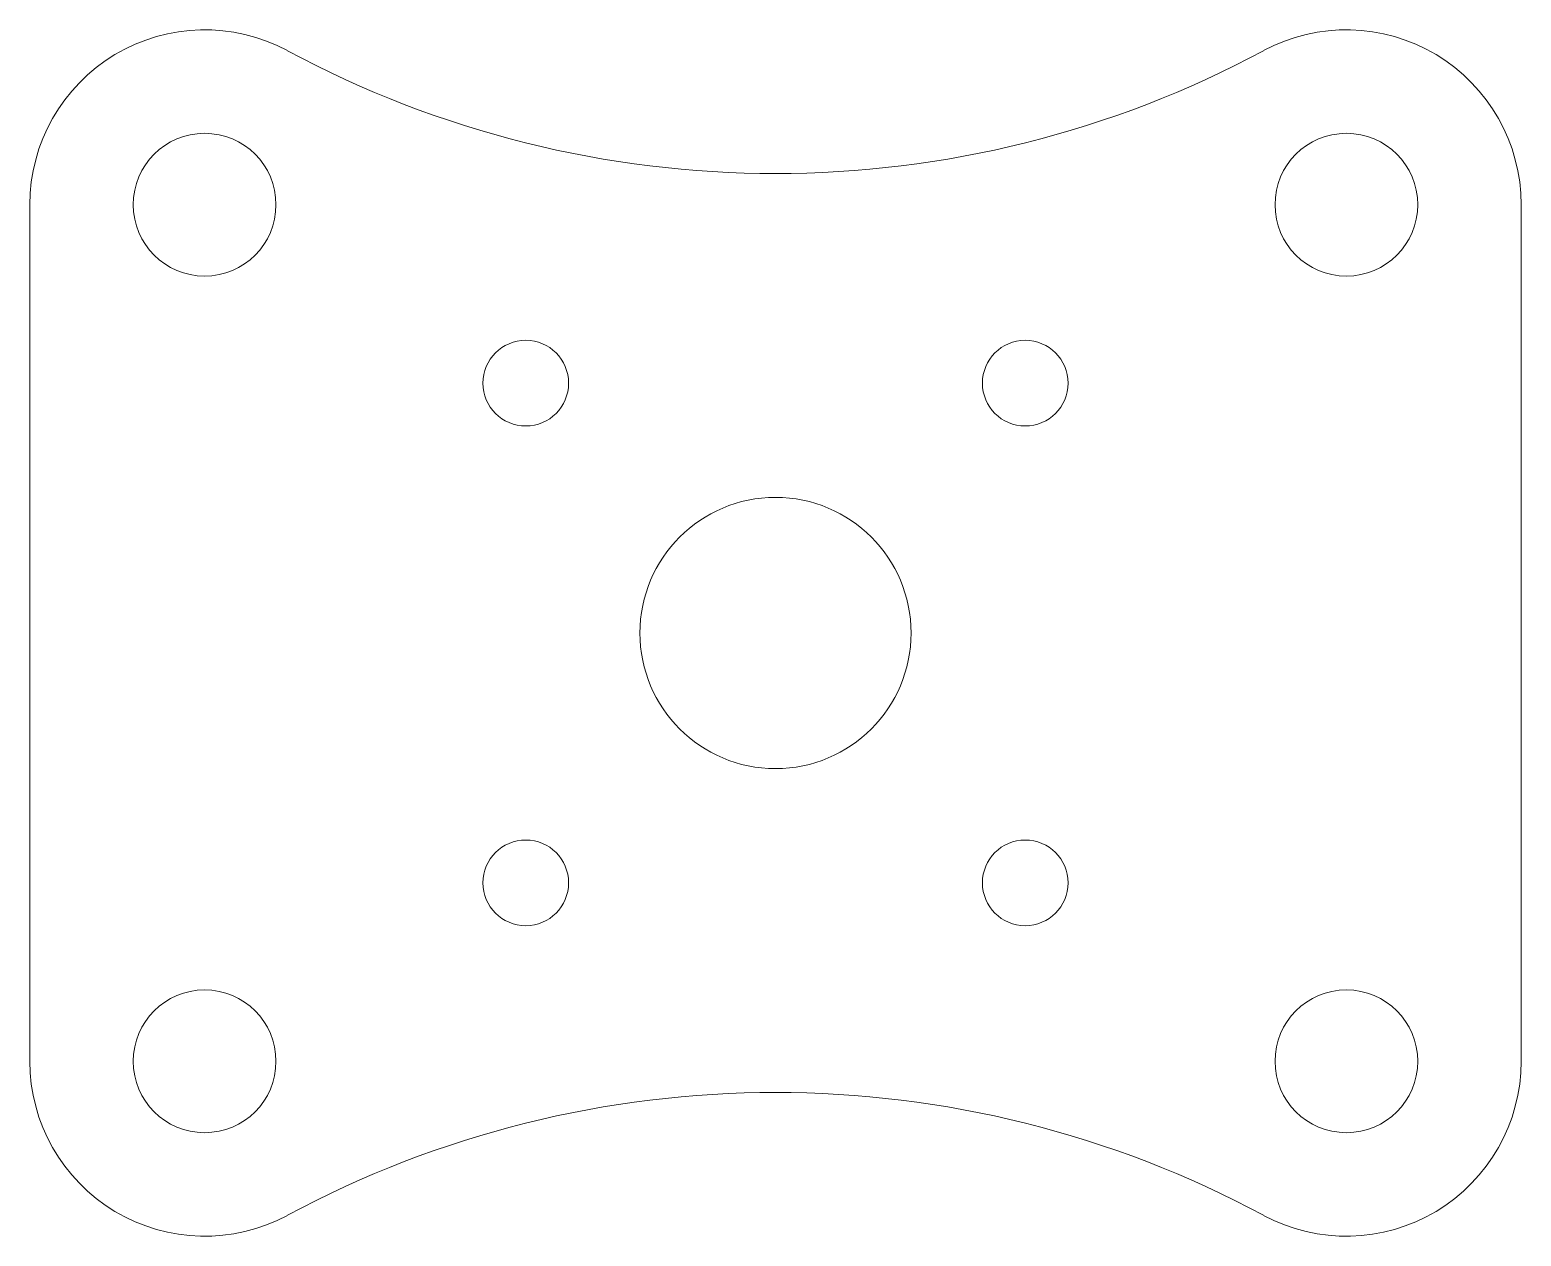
# Model space of a CAD drawing. Header units: millimetres. Extents: x -26.1 to 26.1, y -21.1 to 21.1.
import ezdxf

# ---------------------------------------------------------------- set-up
doc = ezdxf.new("R2010")
doc.units = ezdxf.units.MM

msp = doc.modelspace()

# ---------------------------------------------------------------- linework, layer by layer
at = {"color": 7, "linetype": 'Continuous', "lineweight": 15}
for p, q in [((-26.124, 15), (-26.124, -15)), ((26.124, 15), (26.124, -15))]:
    msp.add_line(p, q, dxfattribs=at)
for centre, radius in [((-20, 15), 2.5), ((20, 15), 2.5), ((-8.75, 8.75), 1.5), ((8.75, 8.75), 1.5), ((0, 0), 4.75), ((-8.75, -8.75), 1.5), ((8.75, -8.75), 1.5), ((-20, -15), 2.5), ((20, -15), 2.5)]:
    msp.add_circle(centre, radius, dxfattribs=at)
for centre, radius, start, end in [((-20, 15), 6.124, 61.7547, 180), ((20, 15), 6.124, 0, 118.2453), ((0, 52.229), 36.138, 241.7547, 298.2453), ((-20, -15), 6.124, 180, 298.2453), ((20, -15), 6.124, 241.7547, 0), ((0, -52.229), 36.138, 61.7547, 118.2453)]:
    msp.add_arc(centre, radius, start, end, dxfattribs=at)

doc.saveas('drawing.dxf')
